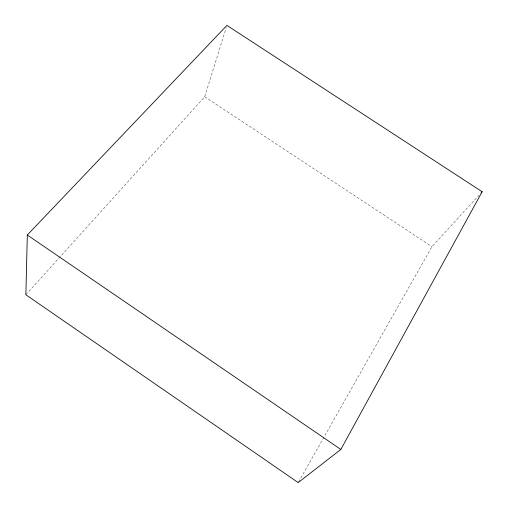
<?xml version="1.0" encoding="UTF-8"?>
<svg xmlns="http://www.w3.org/2000/svg" width="508" height="508" viewBox="0 0 508 508"><rect width="100%" height="100%" fill="white"/><g stroke="black" fill="none" stroke-linecap="round" stroke-linejoin="round"><path stroke-width="0.38" stroke-dasharray="2.54 1.91" d="M25.864 294.767L204.68 96.755L226.225 27.654M298.59 481.908L431.94 246.691L478.936 195.243M204.68 96.755L431.94 246.691"/><path stroke-width="0.76" d="M27.318 235.02L25.864 294.767L298.196 482.6L340.836 449.447L482.136 191.738L226.924 25.4L27.318 235.02L340.836 449.447M481.07 192.907L482.136 191.738"/></g></svg>
